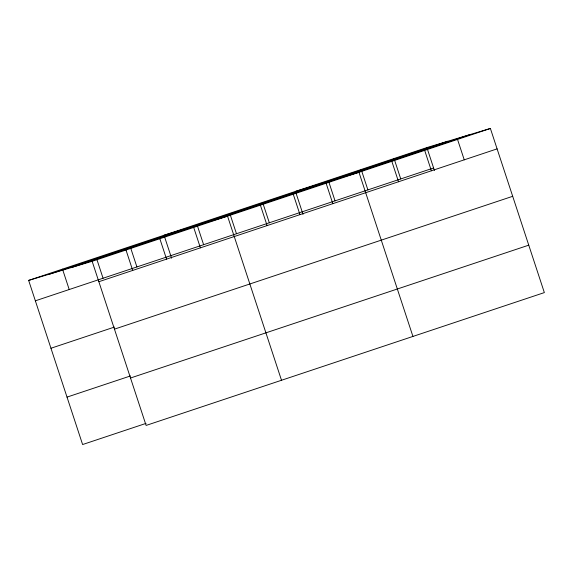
<?xml version="1.0" encoding="UTF-8"?>
<svg xmlns="http://www.w3.org/2000/svg" width="573" height="573" viewBox="0 0 573 573"><rect width="100%" height="100%" fill="white"/><g stroke="black" fill="none" stroke-linecap="round" stroke-linejoin="round"><path stroke-width="0.86" d="M28.65 280.405L426.892 147.569L490.388 128.459L544.35 292.595L146.108 425.431L92.146 261.302L28.65 280.405L82.612 444.541L146.086 423.368M49.6 274.102L447.842 141.259M71.195 267.605L469.43 134.77M92.146 261.302L490.388 128.459M35.361 300.818L433.603 167.982M98.857 281.715L497.099 148.873M50.954 348.248L114.421 327.076M114.45 329.146L512.692 196.303M67.02 397.11L130.486 375.938M130.515 378.008L528.757 245.165M295.475 191.403L358.97 172.301L412.932 336.43M164.05 235.238L227.545 216.136L281.508 380.271M457.533 139.418L464.245 159.838M426.892 147.569L434.441 170.518M424.679 150.384L431.39 170.797M394.038 158.528L400.749 178.941M391.825 161.342L398.536 181.756M361.183 169.486L367.895 189.899M328.866 182.078L335.04 200.858M326.116 183.26L332.827 203.673M296.012 193.037L303.017 214.359M293.254 194.218L299.973 214.631M263.15 203.995L269.331 222.775M260.4 205.177L267.111 225.59M230.296 214.954L236.47 233.734M197.441 225.912L203.616 244.692M193.695 227.431L200.407 247.844M164.587 236.878L171.599 258.194M159.846 238.719L166.557 259.132M130.737 248.166L136.911 266.946M125.996 250.014L132.707 270.427M96.887 259.454L103.061 278.242M62.5 269.117L69.211 289.53"/></g></svg>
